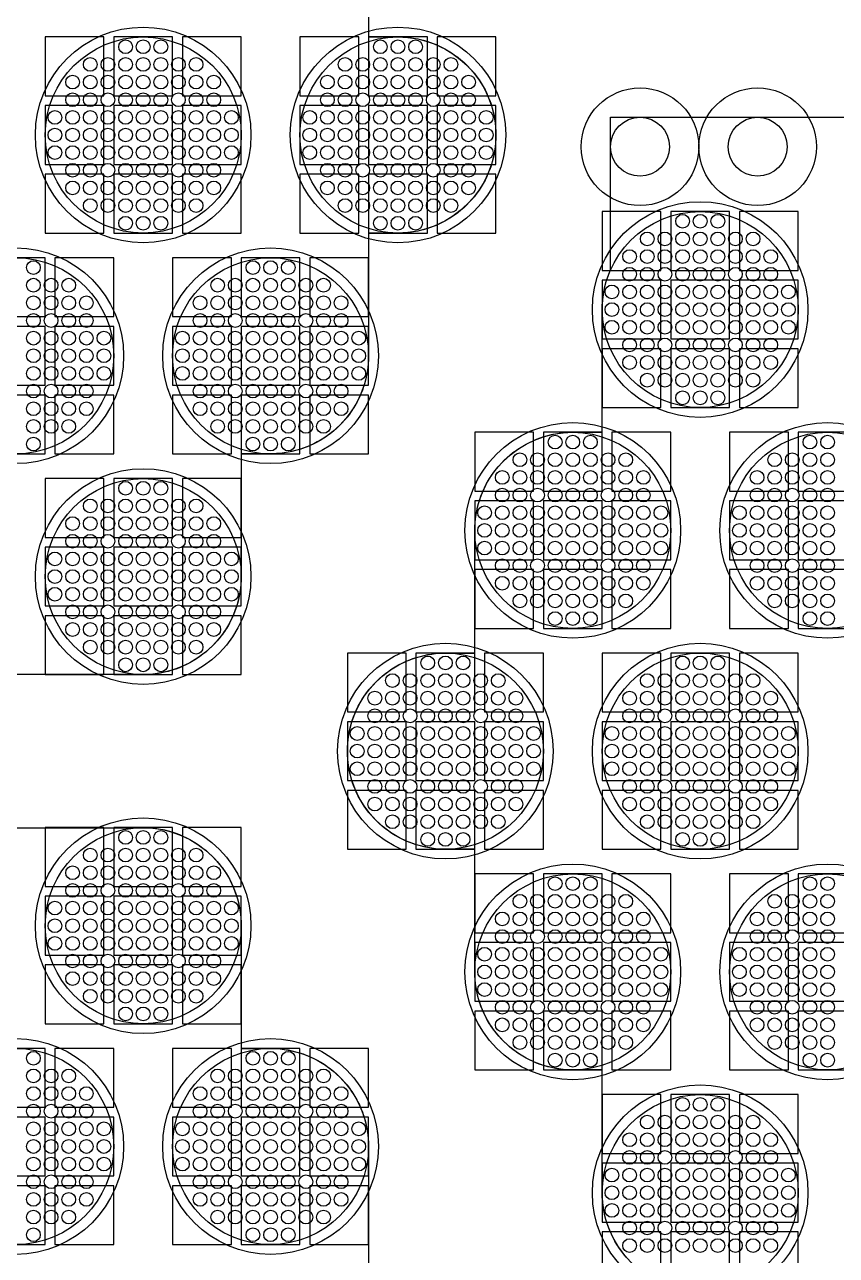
# Model space of a CAD drawing. Extents: x -49 to 54, y -38 to 38.
# Drawn here: x 30.63 to 34.77, y 24.13 to 30.41 of the extents above; entities that cross this region are included whole.
import ezdxf

# ---------------------------------------------------------------- set-up
doc = ezdxf.new("R2010")
doc.units = 0
for name, color, linetype in [('ADHESIVE_VIA_OPENINGS', 30, 'CONTINUOUS'), ('BACK_LAYER', 5, 'CONTINUOUS'), ('COND_LAYER_LOWER_ELECTRODE', 6, 'CONTINUOUS'), ('CONDUCTIVE_LAYER_BACK_LAYER', 2, 'CONTINUOUS'), ('EMITTER', 3, 'CONTINUOUS'), ('LOWER_ELECTRODE', 1, 'CONTINUOUS'), ('SUBSTRATE_VIA', 4, 'CONTINUOUS')]:
    doc.layers.add(name, color=color, linetype=linetype)

msp = doc.modelspace()

# ---------------------------------------------------------------- linework, layer by layer
at = {"layer": 'ADHESIVE_VIA_OPENINGS'}
for centre in [(33.7652, 29.7878), (34.3652, 29.7878)]:
    msp.add_circle(centre, 0.3, dxfattribs=at)
at = {"layer": 'BACK_LAYER'}
for points in [[(30.7302, 30.0477), (31.0302, 30.0477), (31.0302, 30.3477), (30.7302, 30.3477)], [(31.0802, 30.0477), (31.3802, 30.0477), (31.3802, 30.3477), (31.0802, 30.3477)], [(31.4302, 30.0477), (31.7302, 30.0477), (31.7302, 30.3477), (31.4302, 30.3477)], [(32.0302, 30.0477), (32.3302, 30.0477), (32.3302, 30.3477), (32.0302, 30.3477)], [(32.3802, 30.0477), (32.6802, 30.0477), (32.6802, 30.3477), (32.3802, 30.3477)], [(32.7302, 30.0477), (33.0302, 30.0477), (33.0302, 30.3477), (32.7302, 30.3477)], [(30.7302, 29.6977), (31.0302, 29.6977), (31.0302, 29.9977), (30.7302, 29.9977)], [(31.0802, 29.6977), (31.3802, 29.6977), (31.3802, 29.9977), (31.0802, 29.9977)], [(31.4302, 29.6977), (31.7302, 29.6977), (31.7302, 29.9977), (31.4302, 29.9977)], [(32.0302, 29.6977), (32.3302, 29.6977), (32.3302, 29.9977), (32.0302, 29.9977)], [(32.3802, 29.6977), (32.6802, 29.6977), (32.6802, 29.9977), (32.3802, 29.9977)], [(32.7302, 29.6977), (33.0302, 29.6977), (33.0302, 29.9977), (32.7302, 29.9977)], [(30.7302, 29.3477), (31.0302, 29.3477), (31.0302, 29.6477), (30.7302, 29.6477)], [(31.0802, 29.3477), (31.3802, 29.3477), (31.3802, 29.6477), (31.0802, 29.6477)], [(31.4302, 29.3477), (31.7302, 29.3477), (31.7302, 29.6477), (31.4302, 29.6477)], [(32.0302, 29.3477), (32.3302, 29.3477), (32.3302, 29.6477), (32.0302, 29.6477)], [(32.3802, 29.3477), (32.6802, 29.3477), (32.6802, 29.6477), (32.3802, 29.6477)], [(32.7302, 29.3477), (33.0302, 29.3477), (33.0302, 29.6477), (32.7302, 29.6477)], [(33.5721, 29.1575), (33.8721, 29.1575), (33.8721, 29.4575), (33.5721, 29.4575)], [(33.9221, 29.1575), (34.2221, 29.1575), (34.2221, 29.4575), (33.9221, 29.4575)], [(34.2721, 29.1575), (34.5721, 29.1575), (34.5721, 29.4575), (34.2721, 29.4575)], [(30.4302, 28.9218), (30.7302, 28.9218), (30.7302, 29.2218), (30.4302, 29.2218)], [(30.7802, 28.9218), (31.0802, 28.9218), (31.0802, 29.2218), (30.7802, 29.2218)], [(31.3802, 28.9218), (31.6802, 28.9218), (31.6802, 29.2218), (31.3802, 29.2218)], [(31.7302, 28.9218), (32.0302, 28.9218), (32.0302, 29.2218), (31.7302, 29.2218)], [(32.0802, 28.9218), (32.3802, 28.9218), (32.3802, 29.2218), (32.0802, 29.2218)], [(33.5721, 28.8075), (33.8721, 28.8075), (33.8721, 29.1075), (33.5721, 29.1075)], [(33.9221, 28.8075), (34.2221, 28.8075), (34.2221, 29.1075), (33.9221, 29.1075)], [(34.2721, 28.8075), (34.5721, 28.8075), (34.5721, 29.1075), (34.2721, 29.1075)], [(30.4302, 28.5718), (30.7302, 28.5718), (30.7302, 28.8718), (30.4302, 28.8718)], [(30.7802, 28.5718), (31.0802, 28.5718), (31.0802, 28.8718), (30.7802, 28.8718)], [(31.3802, 28.5718), (31.6802, 28.5718), (31.6802, 28.8718), (31.3802, 28.8718)], [(31.7302, 28.5718), (32.0302, 28.5718), (32.0302, 28.8718), (31.7302, 28.8718)], [(32.0802, 28.5718), (32.3802, 28.5718), (32.3802, 28.8718), (32.0802, 28.8718)], [(33.5721, 28.4575), (33.8721, 28.4575), (33.8721, 28.7575), (33.5721, 28.7575)], [(33.9221, 28.4575), (34.2221, 28.4575), (34.2221, 28.7575), (33.9221, 28.7575)], [(34.2721, 28.4575), (34.5721, 28.4575), (34.5721, 28.7575), (34.2721, 28.7575)], [(30.4302, 28.2218), (30.7302, 28.2218), (30.7302, 28.5218), (30.4302, 28.5218)], [(30.7802, 28.2218), (31.0802, 28.2218), (31.0802, 28.5218), (30.7802, 28.5218)], [(31.3802, 28.2218), (31.6802, 28.2218), (31.6802, 28.5218), (31.3802, 28.5218)], [(31.7302, 28.2218), (32.0302, 28.2218), (32.0302, 28.5218), (31.7302, 28.5218)], [(32.0802, 28.2218), (32.3802, 28.2218), (32.3802, 28.5218), (32.0802, 28.5218)], [(32.9221, 28.0316), (33.2221, 28.0316), (33.2221, 28.3316), (32.9221, 28.3316)], [(33.2721, 28.0316), (33.5721, 28.0316), (33.5721, 28.3316), (33.2721, 28.3316)], [(33.6221, 28.0316), (33.9221, 28.0316), (33.9221, 28.3316), (33.6221, 28.3316)], [(34.2221, 28.0316), (34.5221, 28.0316), (34.5221, 28.3316), (34.2221, 28.3316)], [(34.5721, 28.0316), (34.8721, 28.0316), (34.8721, 28.3316), (34.5721, 28.3316)], [(30.7302, 27.796), (31.0302, 27.796), (31.0302, 28.096), (30.7302, 28.096)], [(31.0802, 27.796), (31.3802, 27.796), (31.3802, 28.096), (31.0802, 28.096)], [(31.4302, 27.796), (31.7302, 27.796), (31.7302, 28.096), (31.4302, 28.096)], [(32.9221, 27.6816), (33.2221, 27.6816), (33.2221, 27.9816), (32.9221, 27.9816)], [(33.2721, 27.6816), (33.5721, 27.6816), (33.5721, 27.9816), (33.2721, 27.9816)], [(33.6221, 27.6816), (33.9221, 27.6816), (33.9221, 27.9816), (33.6221, 27.9816)], [(34.2221, 27.6816), (34.5221, 27.6816), (34.5221, 27.9816), (34.2221, 27.9816)], [(34.5721, 27.6816), (34.8721, 27.6816), (34.8721, 27.9816), (34.5721, 27.9816)], [(30.7302, 27.446), (31.0302, 27.446), (31.0302, 27.746), (30.7302, 27.746)], [(31.0802, 27.446), (31.3802, 27.446), (31.3802, 27.746), (31.0802, 27.746)], [(31.4302, 27.446), (31.7302, 27.446), (31.7302, 27.746), (31.4302, 27.746)], [(32.9221, 27.3316), (33.2221, 27.3316), (33.2221, 27.6316), (32.9221, 27.6316)], [(33.2721, 27.3316), (33.5721, 27.3316), (33.5721, 27.6316), (33.2721, 27.6316)], [(33.6221, 27.3316), (33.9221, 27.3316), (33.9221, 27.6316), (33.6221, 27.6316)], [(34.2221, 27.3316), (34.5221, 27.3316), (34.5221, 27.6316), (34.2221, 27.6316)], [(34.5721, 27.3316), (34.8721, 27.3316), (34.8721, 27.6316), (34.5721, 27.6316)], [(30.7302, 27.096), (31.0302, 27.096), (31.0302, 27.396), (30.7302, 27.396)], [(31.0802, 27.096), (31.3802, 27.096), (31.3802, 27.396), (31.0802, 27.396)], [(31.4302, 27.096), (31.7302, 27.096), (31.7302, 27.396), (31.4302, 27.396)], [(32.2721, 26.9058), (32.5721, 26.9058), (32.5721, 27.2058), (32.2721, 27.2058)], [(32.6221, 26.9058), (32.9221, 26.9058), (32.9221, 27.2058), (32.6221, 27.2058)], [(32.9721, 26.9058), (33.2721, 26.9058), (33.2721, 27.2058), (32.9721, 27.2058)], [(33.5721, 26.9058), (33.8721, 26.9058), (33.8721, 27.2058), (33.5721, 27.2058)], [(33.9221, 26.9058), (34.2221, 26.9058), (34.2221, 27.2058), (33.9221, 27.2058)], [(34.2721, 26.9058), (34.5721, 26.9058), (34.5721, 27.2058), (34.2721, 27.2058)], [(32.2721, 26.5558), (32.5721, 26.5558), (32.5721, 26.8558), (32.2721, 26.8558)], [(32.6221, 26.5558), (32.9221, 26.5558), (32.9221, 26.8558), (32.6221, 26.8558)], [(32.9721, 26.5558), (33.2721, 26.5558), (33.2721, 26.8558), (32.9721, 26.8558)], [(33.5721, 26.5558), (33.8721, 26.5558), (33.8721, 26.8558), (33.5721, 26.8558)], [(33.9221, 26.5558), (34.2221, 26.5558), (34.2221, 26.8558), (33.9221, 26.8558)], [(34.2721, 26.5558), (34.5721, 26.5558), (34.5721, 26.8558), (34.2721, 26.8558)], [(32.2721, 26.2058), (32.5721, 26.2058), (32.5721, 26.5058), (32.2721, 26.5058)], [(32.6221, 26.2058), (32.9221, 26.2058), (32.9221, 26.5058), (32.6221, 26.5058)], [(32.9721, 26.2058), (33.2721, 26.2058), (33.2721, 26.5058), (32.9721, 26.5058)], [(33.5721, 26.2058), (33.8721, 26.2058), (33.8721, 26.5058), (33.5721, 26.5058)], [(33.9221, 26.2058), (34.2221, 26.2058), (34.2221, 26.5058), (33.9221, 26.5058)], [(34.2721, 26.2058), (34.5721, 26.2058), (34.5721, 26.5058), (34.2721, 26.5058)], [(30.7302, 26.0156), (31.0302, 26.0156), (31.0302, 26.3156), (30.7302, 26.3156)], [(31.0802, 26.0156), (31.3802, 26.0156), (31.3802, 26.3156), (31.0802, 26.3156)], [(31.4302, 26.0156), (31.7302, 26.0156), (31.7302, 26.3156), (31.4302, 26.3156)], [(32.9221, 25.78), (33.2221, 25.78), (33.2221, 26.08), (32.9221, 26.08)], [(33.2721, 25.78), (33.5721, 25.78), (33.5721, 26.08), (33.2721, 26.08)], [(33.6221, 25.78), (33.9221, 25.78), (33.9221, 26.08), (33.6221, 26.08)], [(34.2221, 25.78), (34.5221, 25.78), (34.5221, 26.08), (34.2221, 26.08)], [(34.5721, 25.78), (34.8721, 25.78), (34.8721, 26.08), (34.5721, 26.08)], [(30.7302, 25.6656), (31.0302, 25.6656), (31.0302, 25.9656), (30.7302, 25.9656)], [(31.0802, 25.6656), (31.3802, 25.6656), (31.3802, 25.9656), (31.0802, 25.9656)], [(31.4302, 25.6656), (31.7302, 25.6656), (31.7302, 25.9656), (31.4302, 25.9656)], [(32.9221, 25.43), (33.2221, 25.43), (33.2221, 25.73), (32.9221, 25.73)], [(33.2721, 25.43), (33.5721, 25.43), (33.5721, 25.73), (33.2721, 25.73)], [(33.6221, 25.43), (33.9221, 25.43), (33.9221, 25.73), (33.6221, 25.73)], [(34.2221, 25.43), (34.5221, 25.43), (34.5221, 25.73), (34.2221, 25.73)], [(34.5721, 25.43), (34.8721, 25.43), (34.8721, 25.73), (34.5721, 25.73)], [(30.7302, 25.3156), (31.0302, 25.3156), (31.0302, 25.6156), (30.7302, 25.6156)], [(31.0802, 25.3156), (31.3802, 25.3156), (31.3802, 25.6156), (31.0802, 25.6156)], [(31.4302, 25.3156), (31.7302, 25.3156), (31.7302, 25.6156), (31.4302, 25.6156)], [(32.9221, 25.08), (33.2221, 25.08), (33.2221, 25.38), (32.9221, 25.38)], [(33.2721, 25.08), (33.5721, 25.08), (33.5721, 25.38), (33.2721, 25.38)], [(33.6221, 25.08), (33.9221, 25.08), (33.9221, 25.38), (33.6221, 25.38)], [(34.2221, 25.08), (34.5221, 25.08), (34.5221, 25.38), (34.2221, 25.38)], [(34.5721, 25.08), (34.8721, 25.08), (34.8721, 25.38), (34.5721, 25.38)], [(30.4302, 24.8898), (30.7302, 24.8898), (30.7302, 25.1898), (30.4302, 25.1898)], [(30.7802, 24.8898), (31.0802, 24.8898), (31.0802, 25.1898), (30.7802, 25.1898)], [(31.3802, 24.8898), (31.6802, 24.8898), (31.6802, 25.1898), (31.3802, 25.1898)], [(31.7302, 24.8898), (32.0302, 24.8898), (32.0302, 25.1898), (31.7302, 25.1898)], [(32.0802, 24.8898), (32.3802, 24.8898), (32.3802, 25.1898), (32.0802, 25.1898)], [(33.5721, 24.6541), (33.8721, 24.6541), (33.8721, 24.9541), (33.5721, 24.9541)], [(33.9221, 24.6541), (34.2221, 24.6541), (34.2221, 24.9541), (33.9221, 24.9541)], [(34.2721, 24.6541), (34.5721, 24.6541), (34.5721, 24.9541), (34.2721, 24.9541)], [(30.4302, 24.5398), (30.7302, 24.5398), (30.7302, 24.8398), (30.4302, 24.8398)], [(30.7802, 24.5398), (31.0802, 24.5398), (31.0802, 24.8398), (30.7802, 24.8398)], [(31.3802, 24.5398), (31.6802, 24.5398), (31.6802, 24.8398), (31.3802, 24.8398)], [(31.7302, 24.5398), (32.0302, 24.5398), (32.0302, 24.8398), (31.7302, 24.8398)], [(32.0802, 24.5398), (32.3802, 24.5398), (32.3802, 24.8398), (32.0802, 24.8398)], [(33.5721, 24.3041), (33.8721, 24.3041), (33.8721, 24.6041), (33.5721, 24.6041)], [(33.9221, 24.3041), (34.2221, 24.3041), (34.2221, 24.6041), (33.9221, 24.6041)], [(34.2721, 24.3041), (34.5721, 24.3041), (34.5721, 24.6041), (34.2721, 24.6041)], [(30.4302, 24.1898), (30.7302, 24.1898), (30.7302, 24.4898), (30.4302, 24.4898)], [(30.7802, 24.1898), (31.0802, 24.1898), (31.0802, 24.4898), (30.7802, 24.4898)], [(31.3802, 24.1898), (31.6802, 24.1898), (31.6802, 24.4898), (31.3802, 24.4898)], [(31.7302, 24.1898), (32.0302, 24.1898), (32.0302, 24.4898), (31.7302, 24.4898)], [(32.0802, 24.1898), (32.3802, 24.1898), (32.3802, 24.4898), (32.0802, 24.4898)], [(33.5721, 23.9541), (33.8721, 23.9541), (33.8721, 24.2541), (33.5721, 24.2541)], [(33.9221, 23.9541), (34.2221, 23.9541), (34.2221, 24.2541), (33.9221, 24.2541)], [(34.2721, 23.9541), (34.5721, 23.9541), (34.5721, 24.2541), (34.2721, 24.2541)]]:
    msp.add_lwpolyline(points, close=True, dxfattribs=at)
at = {"layer": 'COND_LAYER_LOWER_ELECTRODE'}
for centre in [(31.2302, 29.8477), (32.5302, 29.8477), (34.0721, 28.9575), (30.5802, 28.7218), (31.8802, 28.7218), (33.4221, 27.8316), (34.7221, 27.8316), (31.2302, 27.596), (32.7721, 26.7058), (34.0721, 26.7058), (31.2302, 25.8156), (33.4221, 25.58), (34.7221, 25.58), (30.5802, 24.6898), (31.8802, 24.6898), (34.0721, 24.4541)]:
    msp.add_circle(centre, 0.55, dxfattribs=at)
at = {"layer": 'CONDUCTIVE_LAYER_BACK_LAYER'}
for points in [[(32.3802, 30.9735), (32.3802, 30.3476), (32.5402, 30.3476), (32.56, 30.3468), (32.5798, 30.3452), (32.5996, 30.3428), (32.6192, 30.3397), (32.6387, 30.3357), (32.658, 30.331), (32.6771, 30.3256), (32.696, 30.3194), (32.7147, 30.3124), (32.733, 30.3047), (32.751, 30.2963), (32.7687, 30.2871), (32.7859, 30.2773), (32.8028, 30.2668), (32.8193, 30.2556), (32.8353, 30.2438), (32.8508, 30.2314), (32.8658, 30.2183), (32.8802, 30.2047), (32.8942, 30.1905), (32.9075, 30.1758), (32.9203, 30.1605), (32.9324, 30.1448), (32.9439, 30.1285), (32.9547, 30.1119), (32.9649, 30.0948), (32.9744, 30.0773), (32.9831, 30.0595), (32.9912, 30.0413), (32.9985, 30.0228), (33.0051, 30.0041), (33.011, 29.985), (33.0161, 29.9658), (33.0204, 29.9464), (33.0239, 29.9269), (33.0267, 29.9072), (33.0286, 29.8874), (33.0298, 29.8675), (33.0302, 29.8477), (33.0298, 29.8278), (33.0286, 29.8079), (33.0267, 29.7881), (33.0239, 29.7685), (33.0204, 29.7489), (33.0161, 29.7295), (33.011, 29.7103), (33.0051, 29.6913), (32.9985, 29.6725), (32.9912, 29.654), (32.9831, 29.6358), (32.9744, 29.618), (32.9649, 29.6005), (32.9547, 29.5834), (32.9439, 29.5668), (32.9324, 29.5506), (32.9203, 29.5348), (32.9075, 29.5195), (32.8942, 29.5048), (32.8802, 29.4906), (32.8658, 29.477), (32.8508, 29.4639), (32.8353, 29.4515), (32.8193, 29.4397), (32.8028, 29.4285), (32.7859, 29.418), (32.7687, 29.4082), (32.751, 29.399), (32.733, 29.3906), (32.7147, 29.3829), (32.696, 29.3759), (32.6771, 29.3697), (32.658, 29.3643), (32.6387, 29.3596), (32.6192, 29.3556), (32.5996, 29.3525), (32.5798, 29.3501), (32.56, 29.3485), (32.5402, 29.3478), (32.3802, 29.3478), (32.3802, 28.7218), (32.3798, 28.7019), (32.3786, 28.6821), (32.3767, 28.6623), (32.3739, 28.6426), (32.3704, 28.6231), (32.3661, 28.6036), (32.361, 28.5844), (32.3551, 28.5654), (32.3485, 28.5467), (32.3412, 28.5282), (32.3331, 28.51), (32.3244, 28.4922), (32.3149, 28.4747), (32.3047, 28.4576), (32.2939, 28.4409), (32.2824, 28.4247), (32.2703, 28.409), (32.2575, 28.3937), (32.2442, 28.379), (32.2302, 28.3648), (32.2158, 28.3511), (32.2008, 28.3381), (32.1853, 28.3257), (32.1693, 28.3138), (32.1528, 28.3027), (32.1359, 28.2922), (32.1187, 28.2823), (32.101, 28.2732), (32.083, 28.2648), (32.0647, 28.2571), (32.046, 28.2501), (32.0271, 28.2439), (32.008, 28.2384), (31.9887, 28.2337), (31.9692, 28.2298), (31.9496, 28.2267), (31.9298, 28.2243), (31.91, 28.2227), (31.8902, 28.2219), (31.7302, 28.2219), (31.7302, 27.596), (31.7298, 27.5761), (31.7286, 27.5563), (31.7267, 27.5365), (31.7239, 27.5168), (31.7204, 27.4972), (31.7161, 27.4778), (31.711, 27.4586), (31.7051, 27.4396), (31.6985, 27.4208), (31.6912, 27.4024), (31.6831, 27.3842), (31.6744, 27.3663), (31.6649, 27.3489), (31.6547, 27.3318), (31.6439, 27.3151), (31.6324, 27.2989), (31.6203, 27.2831), (31.6075, 27.2679), (31.5942, 27.2531), (31.5802, 27.2389), (31.5658, 27.2253), (31.5508, 27.2123), (31.5353, 27.1998), (31.5193, 27.188), (31.5028, 27.1768), (31.4859, 27.1663), (31.4687, 27.1565), (31.451, 27.1474), (31.433, 27.1389), (31.4147, 27.1312), (31.396, 27.1243), (31.3771, 27.1181), (31.358, 27.1126), (31.3387, 27.1079), (31.3192, 27.104), (31.2996, 27.1008), (31.2798, 27.0985), (31.26, 27.0969), (31.2402, 27.0961), (28.6203, 27.0961)], [(33.6948, 24.126), (33.6821, 24.1413), (33.6699, 24.157), (33.6584, 24.1733), (33.6476, 24.1899), (33.6374, 24.207), (33.6279, 24.2245), (33.6192, 24.2423), (33.6111, 24.2605), (33.6038, 24.279), (33.5972, 24.2977), (33.5913, 24.3167), (33.5862, 24.336), (33.5819, 24.3554), (33.5784, 24.3749), (33.5756, 24.3946), (33.5737, 24.4144), (33.5725, 24.4343), (33.5721, 24.4541), (33.5721, 25.0801), (33.4121, 25.0801), (33.3923, 25.0809), (33.3725, 25.0824), (33.3527, 25.0848), (33.3331, 25.0879), (33.3136, 25.0919), (33.2943, 25.0966), (33.2752, 25.102), (33.2563, 25.1083), (33.2376, 25.1152), (33.2193, 25.1229), (33.2013, 25.1313), (33.1836, 25.1405), (33.1664, 25.1503), (33.1495, 25.1608), (33.133, 25.172), (33.117, 25.1838), (33.1015, 25.1962), (33.0865, 25.2093), (33.0721, 25.2229), (33.0581, 25.2371), (33.0448, 25.2519), (33.0321, 25.2671), (33.0199, 25.2829), (33.0084, 25.2991), (32.9976, 25.3158), (32.9874, 25.3328), (32.9779, 25.3503), (32.9692, 25.3682), (32.9611, 25.3863), (32.9538, 25.4048), (32.9472, 25.4236), (32.9413, 25.4426), (32.9362, 25.4618), (32.9319, 25.4812), (32.9284, 25.5008), (32.9256, 25.5205), (32.9237, 25.5402), (32.9225, 25.5601), (32.9221, 25.58), (32.9221, 26.2059), (32.7621, 26.2059), (32.7423, 26.2067), (32.7225, 26.2083), (32.7027, 26.2106), (32.6831, 26.2138), (32.6636, 26.2177), (32.6443, 26.2224), (32.6252, 26.2279), (32.6063, 26.2341), (32.5876, 26.2411), (32.5693, 26.2488), (32.5513, 26.2572), (32.5336, 26.2663), (32.5164, 26.2761), (32.4995, 26.2866), (32.483, 26.2978), (32.467, 26.3096), (32.4515, 26.3221), (32.4365, 26.3351), (32.4221, 26.3487), (32.4081, 26.3629), (32.3948, 26.3777), (32.3821, 26.3929), (32.3699, 26.4087), (32.3584, 26.4249), (32.3476, 26.4416), (32.3374, 26.4587), (32.3279, 26.4761), (32.3192, 26.494), (32.3111, 26.5122), (32.3038, 26.5306), (32.2972, 26.5494), (32.2913, 26.5684), (32.2862, 26.5876), (32.2819, 26.607), (32.2784, 26.6266), (32.2756, 26.6463), (32.2737, 26.6661), (32.2725, 26.6859), (32.2721, 26.7058), (32.2725, 26.7257), (32.2737, 26.7455), (32.2756, 26.7653), (32.2784, 26.785), (32.2819, 26.8046), (32.2862, 26.824), (32.2913, 26.8432), (32.2972, 26.8622), (32.3038, 26.881), (32.3111, 26.8994), (32.3192, 26.9176), (32.3279, 26.9354), (32.3374, 26.9529), (32.3476, 26.97), (32.3584, 26.9867), (32.3699, 27.0029), (32.3821, 27.0187), (32.3948, 27.0339), (32.4081, 27.0486), (32.4221, 27.0628), (32.4365, 27.0765), (32.4515, 27.0895), (32.467, 27.102), (32.483, 27.1138), (32.4995, 27.125), (32.5164, 27.1355), (32.5336, 27.1453), (32.5513, 27.1544), (32.5693, 27.1628), (32.5876, 27.1705), (32.6063, 27.1775), (32.6252, 27.1837), (32.6443, 27.1892), (32.6636, 27.1939), (32.6831, 27.1978), (32.7027, 27.201), (32.7225, 27.2033), (32.7423, 27.2049), (32.7621, 27.2057), (32.9221, 27.2057), (32.9221, 27.8316), (32.9225, 27.8515), (32.9237, 27.8714), (32.9256, 27.8911), (32.9284, 27.9108), (32.9319, 27.9304), (32.9362, 27.9498), (32.9413, 27.969), (32.9472, 27.988), (32.9538, 28.0068), (32.9611, 28.0253), (32.9692, 28.0434), (32.9779, 28.0613), (32.9874, 28.0788), (32.9976, 28.0958), (33.0084, 28.1125), (33.0199, 28.1287), (33.0321, 28.1445), (33.0448, 28.1597), (33.0581, 28.1745), (33.0721, 28.1887), (33.0865, 28.2023), (33.1015, 28.2154), (33.117, 28.2278), (33.133, 28.2396), (33.1495, 28.2508), (33.1664, 28.2613), (33.1836, 28.2711), (33.2013, 28.2802), (33.2193, 28.2887), (33.2376, 28.2964), (33.2563, 28.3033), (33.2752, 28.3096), (33.2943, 28.315), (33.3136, 28.3197), (33.3331, 28.3236), (33.3527, 28.3268), (33.3725, 28.3292), (33.3923, 28.3307), (33.4121, 28.3315), (33.5721, 28.3315), (33.5721, 28.9575), (33.5725, 28.9773), (33.5737, 28.9972), (33.5756, 29.017), (33.5784, 29.0367), (33.5819, 29.0562), (33.5862, 29.0756), (33.5913, 29.0949), (33.5972, 29.1139), (33.6038, 29.1326), (33.6111, 29.1511), (33.6152, 29.1602), (33.6152, 29.9378), (35.3721, 29.9378)], [(29.9302, 26.3155), (31.2402, 26.3155), (31.26, 26.3147), (31.2798, 26.3131), (31.2996, 26.3108), (31.3192, 26.3076), (31.3387, 26.3037), (31.358, 26.299), (31.3771, 26.2935), (31.396, 26.2873), (31.4147, 26.2803), (31.433, 26.2726), (31.451, 26.2642), (31.4687, 26.2551), (31.4859, 26.2453), (31.5028, 26.2348), (31.5193, 26.2236), (31.5353, 26.2118), (31.5508, 26.1993), (31.5658, 26.1863), (31.5802, 26.1727), (31.5942, 26.1585), (31.6075, 26.1437), (31.6203, 26.1285), (31.6324, 26.1127), (31.6439, 26.0965), (31.6547, 26.0798), (31.6649, 26.0627), (31.6744, 26.0453), (31.6831, 26.0274), (31.6912, 26.0092), (31.6985, 25.9908), (31.7051, 25.972), (31.711, 25.953), (31.7161, 25.9338), (31.7204, 25.9144), (31.7239, 25.8948), (31.7267, 25.8751), (31.7286, 25.8553), (31.7298, 25.8355), (31.7302, 25.8156), (31.7302, 25.1897), (31.8902, 25.1897), (31.91, 25.1889), (31.9298, 25.1873), (31.9496, 25.1849), (31.9692, 25.1818), (31.9887, 25.1779), (32.008, 25.1732), (32.0271, 25.1677), (32.046, 25.1615), (32.0647, 25.1545), (32.083, 25.1468), (32.101, 25.1384), (32.1187, 25.1293), (32.1359, 25.1194), (32.1528, 25.1089), (32.1693, 25.0978), (32.1853, 25.0859), (32.2008, 25.0735), (32.2158, 25.0605), (32.2302, 25.0468), (32.2442, 25.0326), (32.2575, 25.0179), (32.2703, 25.0026), (32.2824, 24.9869), (32.2939, 24.9706), (32.3047, 24.954), (32.3149, 24.9369), (32.3244, 24.9194), (32.3331, 24.9016), (32.3412, 24.8834), (32.3485, 24.8649), (32.3551, 24.8462), (32.361, 24.8272), (32.3661, 24.8079), (32.3704, 24.7885), (32.3739, 24.769), (32.3767, 24.7493), (32.3786, 24.7295), (32.3798, 24.7096), (32.3802, 24.6898), (32.3802, 24.0638)]]:
    msp.add_lwpolyline(points, dxfattribs=at)
at = {"layer": 'EMITTER'}
for centre in [(31.2302, 29.8477), (32.5302, 29.8477), (34.0721, 28.9575), (30.5802, 28.7218), (31.8802, 28.7218), (33.4221, 27.8316), (34.7221, 27.8316), (31.2302, 27.596), (32.7721, 26.7058), (34.0721, 26.7058), (31.2302, 25.8156), (33.4221, 25.58), (34.7221, 25.58), (30.5802, 24.6898), (31.8802, 24.6898), (34.0721, 24.4541)]:
    msp.add_circle(centre, 0.5, dxfattribs=at)
at = {"layer": 'LOWER_ELECTRODE'}
for centre in [(31.1402, 30.2977), (31.2302, 30.2977), (31.3202, 30.2977), (32.4402, 30.2977), (32.5302, 30.2977), (32.6202, 30.2977), (30.9602, 30.2077), (31.0502, 30.2077), (31.1402, 30.2077), (31.2302, 30.2077), (31.3202, 30.2077), (31.4102, 30.2077), (31.5002, 30.2077), (32.2602, 30.2077), (32.3502, 30.2077), (32.4402, 30.2077), (32.5302, 30.2077), (32.6202, 30.2077), (32.7102, 30.2077), (32.8002, 30.2077), (30.8702, 30.1177), (30.9602, 30.1177), (31.0502, 30.1177), (31.1402, 30.1177), (31.2302, 30.1177), (31.3202, 30.1177), (31.4102, 30.1177), (31.5002, 30.1177), (31.5902, 30.1177), (32.1702, 30.1177), (32.2602, 30.1177), (32.3502, 30.1177), (32.4402, 30.1177), (32.5302, 30.1177), (32.6202, 30.1177), (32.7102, 30.1177), (32.8002, 30.1177), (32.8902, 30.1177), (30.8702, 30.0277), (30.9602, 30.0277), (31.0502, 30.0277), (31.1402, 30.0277), (31.2302, 30.0277), (31.3202, 30.0277), (31.4102, 30.0277), (31.5002, 30.0277), (31.5902, 30.0277), (32.1702, 30.0277), (32.2602, 30.0277), (32.3502, 30.0277), (32.4402, 30.0277), (32.5302, 30.0277), (32.6202, 30.0277), (32.7102, 30.0277), (32.8002, 30.0277), (32.8902, 30.0277), (30.7802, 29.9377), (30.8702, 29.9377), (30.9602, 29.9377), (31.0502, 29.9377), (31.1402, 29.9377), (31.2302, 29.9377), (31.3202, 29.9377), (31.4102, 29.9377), (31.5002, 29.9377), (31.5902, 29.9377), (31.6802, 29.9377), (32.0802, 29.9377), (32.1702, 29.9377), (32.2602, 29.9377), (32.3502, 29.9377), (32.4402, 29.9377), (32.5302, 29.9377), (32.6202, 29.9377), (32.7102, 29.9377), (32.8002, 29.9377), (32.8902, 29.9377), (32.9802, 29.9377), (30.7802, 29.8477), (30.8702, 29.8477), (30.9602, 29.8477), (31.0502, 29.8477), (31.1402, 29.8477), (31.2302, 29.8477), (31.3202, 29.8477), (31.4102, 29.8477), (31.5002, 29.8477), (31.5902, 29.8477), (31.6802, 29.8477), (32.0802, 29.8477), (32.1702, 29.8477), (32.2602, 29.8477), (32.3502, 29.8477), (32.4402, 29.8477), (32.5302, 29.8477), (32.6202, 29.8477), (32.7102, 29.8477), (32.8002, 29.8477), (32.8902, 29.8477), (32.9802, 29.8477), (30.7802, 29.7577), (30.8702, 29.7577), (30.9602, 29.7577), (31.0502, 29.7577), (31.1402, 29.7577), (31.2302, 29.7577), (31.3202, 29.7577), (31.4102, 29.7577), (31.5002, 29.7577), (31.5902, 29.7577), (31.6802, 29.7577), (32.0802, 29.7577), (32.1702, 29.7577), (32.2602, 29.7577), (32.3502, 29.7577), (32.4402, 29.7577), (32.5302, 29.7577), (32.6202, 29.7577), (32.7102, 29.7577), (32.8002, 29.7577), (32.8902, 29.7577), (32.9802, 29.7577), (30.8702, 29.6677), (30.9602, 29.6677), (31.0502, 29.6677), (31.1402, 29.6677), (31.2302, 29.6677), (31.3202, 29.6677), (31.4102, 29.6677), (31.5002, 29.6677), (31.5902, 29.6677), (32.1702, 29.6677), (32.2602, 29.6677), (32.3502, 29.6677), (32.4402, 29.6677), (32.5302, 29.6677), (32.6202, 29.6677), (32.7102, 29.6677), (32.8002, 29.6677), (32.8902, 29.6677), (30.8702, 29.5777), (30.9602, 29.5777), (31.0502, 29.5777), (31.1402, 29.5777), (31.2302, 29.5777), (31.3202, 29.5777), (31.4102, 29.5777), (31.5002, 29.5777), (31.5902, 29.5777), (32.1702, 29.5777), (32.2602, 29.5777), (32.3502, 29.5777), (32.4402, 29.5777), (32.5302, 29.5777), (32.6202, 29.5777), (32.7102, 29.5777), (32.8002, 29.5777), (32.8902, 29.5777), (30.9602, 29.4877), (31.0502, 29.4877), (31.1402, 29.4877), (31.2302, 29.4877), (31.3202, 29.4877), (31.4102, 29.4877), (31.5002, 29.4877), (32.2602, 29.4877), (32.3502, 29.4877), (32.4402, 29.4877), (32.5302, 29.4877), (32.6202, 29.4877), (32.7102, 29.4877), (32.8002, 29.4877), (33.9821, 29.4075), (34.0721, 29.4075), (34.1621, 29.4075), (31.1402, 29.3977), (31.2302, 29.3977), (31.3202, 29.3977), (32.4402, 29.3977), (32.5302, 29.3977), (32.6202, 29.3977), (33.8021, 29.3175), (33.8921, 29.3175), (33.9821, 29.3175), (34.0721, 29.3175), (34.1621, 29.3175), (34.2521, 29.3175), (34.3421, 29.3175), (33.7121, 29.2275), (33.8021, 29.2275), (33.8921, 29.2275), (33.9821, 29.2275), (34.0721, 29.2275), (34.1621, 29.2275), (34.2521, 29.2275), (34.3421, 29.2275), (34.4321, 29.2275), (30.6702, 29.1718), (31.7902, 29.1718), (31.8802, 29.1718), (31.9702, 29.1718), (33.7121, 29.1375), (33.8021, 29.1375), (33.8921, 29.1375), (33.9821, 29.1375), (34.0721, 29.1375), (34.1621, 29.1375), (34.2521, 29.1375), (34.3421, 29.1375), (34.4321, 29.1375), (30.6702, 29.0818), (30.7602, 29.0818), (30.8502, 29.0818), (31.6102, 29.0818), (31.7002, 29.0818), (31.7902, 29.0818), (31.8802, 29.0818), (31.9702, 29.0818), (32.0602, 29.0818), (32.1502, 29.0818), (33.6221, 29.0475), (33.7121, 29.0475), (33.8021, 29.0475), (33.8921, 29.0475), (33.9821, 29.0475), (34.0721, 29.0475), (34.1621, 29.0475), (34.2521, 29.0475), (34.3421, 29.0475), (34.4321, 29.0475), (34.5221, 29.0475), (30.6702, 28.9918), (30.7602, 28.9918), (30.8502, 28.9918), (30.9402, 28.9918), (31.5202, 28.9918), (31.6102, 28.9918), (31.7002, 28.9918), (31.7902, 28.9918), (31.8802, 28.9918), (31.9702, 28.9918), (32.0602, 28.9918), (32.1502, 28.9918), (32.2402, 28.9918), (30.6702, 28.9018), (30.7602, 28.9018), (30.8502, 28.9018), (30.9402, 28.9018), (31.5202, 28.9018), (31.6102, 28.9018), (31.7002, 28.9018), (31.7902, 28.9018), (31.8802, 28.9018), (31.9702, 28.9018), (32.0602, 28.9018), (32.1502, 28.9018), (32.2402, 28.9018), (33.6221, 28.9575), (33.7121, 28.9575), (33.8021, 28.9575), (33.8921, 28.9575), (33.9821, 28.9575), (34.0721, 28.9575), (34.1621, 28.9575), (34.2521, 28.9575), (34.3421, 28.9575), (34.4321, 28.9575), (34.5221, 28.9575), (33.6221, 28.8675), (33.7121, 28.8675), (33.8021, 28.8675), (33.8921, 28.8675), (33.9821, 28.8675), (34.0721, 28.8675), (34.1621, 28.8675), (34.2521, 28.8675), (34.3421, 28.8675), (34.4321, 28.8675), (34.5221, 28.8675), (30.6702, 28.8118), (30.7602, 28.8118), (30.8502, 28.8118), (30.9402, 28.8118), (31.0302, 28.8118), (31.4302, 28.8118), (31.5202, 28.8118), (31.6102, 28.8118), (31.7002, 28.8118), (31.7902, 28.8118), (31.8802, 28.8118), (31.9702, 28.8118), (32.0602, 28.8118), (32.1502, 28.8118), (32.2402, 28.8118), (32.3302, 28.8118), (33.7121, 28.7775), (33.8021, 28.7775), (33.8921, 28.7775), (33.9821, 28.7775), (34.0721, 28.7775), (34.1621, 28.7775), (34.2521, 28.7775), (34.3421, 28.7775), (34.4321, 28.7775), (30.6702, 28.7218), (30.7602, 28.7218), (30.8502, 28.7218), (30.9402, 28.7218), (31.0302, 28.7218), (31.4302, 28.7218), (31.5202, 28.7218), (31.6102, 28.7218), (31.7002, 28.7218), (31.7902, 28.7218), (31.8802, 28.7218), (31.9702, 28.7218), (32.0602, 28.7218), (32.1502, 28.7218), (32.2402, 28.7218), (32.3302, 28.7218), (33.7121, 28.6875), (33.8021, 28.6875), (33.8921, 28.6875), (33.9821, 28.6875), (34.0721, 28.6875), (34.1621, 28.6875), (34.2521, 28.6875), (34.3421, 28.6875), (34.4321, 28.6875), (30.6702, 28.6318), (30.7602, 28.6318), (30.8502, 28.6318), (30.9402, 28.6318), (31.0302, 28.6318), (31.4302, 28.6318), (31.5202, 28.6318), (31.6102, 28.6318), (31.7002, 28.6318), (31.7902, 28.6318), (31.8802, 28.6318), (31.9702, 28.6318), (32.0602, 28.6318), (32.1502, 28.6318), (32.2402, 28.6318), (32.3302, 28.6318), (33.8021, 28.5975), (33.8921, 28.5975), (33.9821, 28.5975), (34.0721, 28.5975), (34.1621, 28.5975), (34.2521, 28.5975), (34.3421, 28.5975), (30.6702, 28.5418), (30.7602, 28.5418), (30.8502, 28.5418), (30.9402, 28.5418), (31.5202, 28.5418), (31.6102, 28.5418), (31.7002, 28.5418), (31.7902, 28.5418), (31.8802, 28.5418), (31.9702, 28.5418), (32.0602, 28.5418), (32.1502, 28.5418), (32.2402, 28.5418), (33.9821, 28.5075), (34.0721, 28.5075), (34.1621, 28.5075), (30.6702, 28.4518), (30.7602, 28.4518), (30.8502, 28.4518), (30.9402, 28.4518), (31.5202, 28.4518), (31.6102, 28.4518), (31.7002, 28.4518), (31.7902, 28.4518), (31.8802, 28.4518), (31.9702, 28.4518), (32.0602, 28.4518), (32.1502, 28.4518), (32.2402, 28.4518), (30.6702, 28.3618), (30.7602, 28.3618), (30.8502, 28.3618), (31.6102, 28.3618), (31.7002, 28.3618), (31.7902, 28.3618), (31.8802, 28.3618), (31.9702, 28.3618), (32.0602, 28.3618), (32.1502, 28.3618), (30.6702, 28.2718), (31.7902, 28.2718), (31.8802, 28.2718), (31.9702, 28.2718), (33.3321, 28.2816), (33.4221, 28.2816), (33.5121, 28.2816), (34.6321, 28.2816), (34.7221, 28.2816), (33.1521, 28.1916), (33.2421, 28.1916), (33.3321, 28.1916), (33.4221, 28.1916), (33.5121, 28.1916), (33.6021, 28.1916), (33.6921, 28.1916), (34.4521, 28.1916), (34.5421, 28.1916), (34.6321, 28.1916), (34.7221, 28.1916), (33.0621, 28.1016), (33.1521, 28.1016), (33.2421, 28.1016), (33.3321, 28.1016), (33.4221, 28.1016), (33.5121, 28.1016), (33.6021, 28.1016), (33.6921, 28.1016), (33.7821, 28.1016), (34.3621, 28.1016), (34.4521, 28.1016), (34.5421, 28.1016), (34.6321, 28.1016), (34.7221, 28.1016), (31.1402, 28.046), (31.2302, 28.046), (31.3202, 28.046), (33.0621, 28.0116), (33.1521, 28.0116), (33.2421, 28.0116), (33.3321, 28.0116), (33.4221, 28.0116), (33.5121, 28.0116), (33.6021, 28.0116), (33.6921, 28.0116), (33.7821, 28.0116), (34.3621, 28.0116), (34.4521, 28.0116), (34.5421, 28.0116), (34.6321, 28.0116), (34.7221, 28.0116), (30.9602, 27.956), (31.0502, 27.956), (31.1402, 27.956), (31.2302, 27.956), (31.3202, 27.956), (31.4102, 27.956), (31.5002, 27.956), (32.9721, 27.9216), (33.0621, 27.9216), (33.1521, 27.9216), (33.2421, 27.9216), (33.3321, 27.9216), (33.4221, 27.9216), (33.5121, 27.9216), (33.6021, 27.9216), (33.6921, 27.9216), (33.7821, 27.9216), (33.8721, 27.9216), (34.2721, 27.9216), (34.3621, 27.9216), (34.4521, 27.9216), (34.5421, 27.9216), (34.6321, 27.9216), (34.7221, 27.9216), (30.8702, 27.866), (30.9602, 27.866), (31.0502, 27.866), (31.1402, 27.866), (31.2302, 27.866), (31.3202, 27.866), (31.4102, 27.866), (31.5002, 27.866), (31.5902, 27.866), (32.9721, 27.8316), (33.0621, 27.8316), (33.1521, 27.8316), (33.2421, 27.8316), (33.3321, 27.8316), (33.4221, 27.8316), (33.5121, 27.8316), (33.6021, 27.8316), (33.6921, 27.8316), (33.7821, 27.8316), (33.8721, 27.8316), (34.2721, 27.8316), (34.3621, 27.8316), (34.4521, 27.8316), (34.5421, 27.8316), (34.6321, 27.8316), (34.7221, 27.8316), (30.8702, 27.776), (30.9602, 27.776), (31.0502, 27.776), (31.1402, 27.776), (31.2302, 27.776), (31.3202, 27.776), (31.4102, 27.776), (31.5002, 27.776), (31.5902, 27.776), (32.9721, 27.7416), (33.0621, 27.7416), (33.1521, 27.7416), (33.2421, 27.7416), (33.3321, 27.7416), (33.4221, 27.7416), (33.5121, 27.7416), (33.6021, 27.7416), (33.6921, 27.7416), (33.7821, 27.7416), (33.8721, 27.7416), (34.2721, 27.7416), (34.3621, 27.7416), (34.4521, 27.7416), (34.5421, 27.7416), (34.6321, 27.7416), (34.7221, 27.7416), (30.7802, 27.686), (30.8702, 27.686), (30.9602, 27.686), (31.0502, 27.686), (31.1402, 27.686), (31.2302, 27.686), (31.3202, 27.686), (31.4102, 27.686), (31.5002, 27.686), (31.5902, 27.686), (31.6802, 27.686), (33.0621, 27.6516), (33.1521, 27.6516), (33.2421, 27.6516), (33.3321, 27.6516), (33.4221, 27.6516), (33.5121, 27.6516), (33.6021, 27.6516), (33.6921, 27.6516), (33.7821, 27.6516), (34.3621, 27.6516), (34.4521, 27.6516), (34.5421, 27.6516), (34.6321, 27.6516), (34.7221, 27.6516), (30.7802, 27.596), (30.8702, 27.596), (30.9602, 27.596), (31.0502, 27.596), (31.1402, 27.596), (31.2302, 27.596), (31.3202, 27.596), (31.4102, 27.596), (31.5002, 27.596), (31.5902, 27.596), (31.6802, 27.596), (33.0621, 27.5616), (33.1521, 27.5616), (33.2421, 27.5616), (33.3321, 27.5616), (33.4221, 27.5616), (33.5121, 27.5616), (33.6021, 27.5616), (33.6921, 27.5616), (33.7821, 27.5616), (34.3621, 27.5616), (34.4521, 27.5616), (34.5421, 27.5616), (34.6321, 27.5616), (34.7221, 27.5616), (30.7802, 27.506), (30.8702, 27.506), (30.9602, 27.506), (31.0502, 27.506), (31.1402, 27.506), (31.2302, 27.506), (31.3202, 27.506), (31.4102, 27.506), (31.5002, 27.506), (31.5902, 27.506), (31.6802, 27.506), (33.1521, 27.4716), (33.2421, 27.4716), (33.3321, 27.4716), (33.4221, 27.4716), (33.5121, 27.4716), (33.6021, 27.4716), (33.6921, 27.4716), (34.4521, 27.4716), (34.5421, 27.4716), (34.6321, 27.4716), (34.7221, 27.4716), (30.8702, 27.416), (30.9602, 27.416), (31.0502, 27.416), (31.1402, 27.416), (31.2302, 27.416), (31.3202, 27.416), (31.4102, 27.416), (31.5002, 27.416), (31.5902, 27.416), (33.3321, 27.3816), (33.4221, 27.3816), (33.5121, 27.3816), (34.6321, 27.3816), (34.7221, 27.3816), (30.8702, 27.326), (30.9602, 27.326), (31.0502, 27.326), (31.1402, 27.326), (31.2302, 27.326), (31.3202, 27.326), (31.4102, 27.326), (31.5002, 27.326), (31.5902, 27.326), (30.9602, 27.236), (31.0502, 27.236), (31.1402, 27.236), (31.2302, 27.236), (31.3202, 27.236), (31.4102, 27.236), (31.5002, 27.236), (31.1402, 27.146), (31.2302, 27.146), (31.3202, 27.146), (32.6821, 27.1558), (32.7721, 27.1558), (32.8621, 27.1558), (33.9821, 27.1558), (34.0721, 27.1558), (34.1621, 27.1558), (32.5021, 27.0658), (32.5921, 27.0658), (32.6821, 27.0658), (32.7721, 27.0658), (32.8621, 27.0658), (32.9521, 27.0658), (33.0421, 27.0658), (33.8021, 27.0658), (33.8921, 27.0658), (33.9821, 27.0658), (34.0721, 27.0658), (34.1621, 27.0658), (34.2521, 27.0658), (34.3421, 27.0658), (32.4121, 26.9758), (32.5021, 26.9758), (32.5921, 26.9758), (32.6821, 26.9758), (32.7721, 26.9758), (32.8621, 26.9758), (32.9521, 26.9758), (33.0421, 26.9758), (33.1321, 26.9758), (33.7121, 26.9758), (33.8021, 26.9758), (33.8921, 26.9758), (33.9821, 26.9758), (34.0721, 26.9758), (34.1621, 26.9758), (34.2521, 26.9758), (34.3421, 26.9758), (34.4321, 26.9758), (32.4121, 26.8858), (32.5021, 26.8858), (32.5921, 26.8858), (32.6821, 26.8858), (32.7721, 26.8858), (32.8621, 26.8858), (32.9521, 26.8858), (33.0421, 26.8858), (33.1321, 26.8858), (33.7121, 26.8858), (33.8021, 26.8858), (33.8921, 26.8858), (33.9821, 26.8858), (34.0721, 26.8858), (34.1621, 26.8858), (34.2521, 26.8858), (34.3421, 26.8858), (34.4321, 26.8858), (32.3221, 26.7958), (32.4121, 26.7958), (32.5021, 26.7958), (32.5921, 26.7958), (32.6821, 26.7958), (32.7721, 26.7958), (32.8621, 26.7958), (32.9521, 26.7958), (33.0421, 26.7958), (33.1321, 26.7958), (33.2221, 26.7958), (33.6221, 26.7958), (33.7121, 26.7958), (33.8021, 26.7958), (33.8921, 26.7958), (33.9821, 26.7958), (34.0721, 26.7958), (34.1621, 26.7958), (34.2521, 26.7958), (34.3421, 26.7958), (34.4321, 26.7958), (34.5221, 26.7958), (32.3221, 26.7058), (32.4121, 26.7058), (32.5021, 26.7058), (32.5921, 26.7058), (32.6821, 26.7058), (32.7721, 26.7058), (32.8621, 26.7058), (32.9521, 26.7058), (33.0421, 26.7058), (33.1321, 26.7058), (33.2221, 26.7058), (33.6221, 26.7058), (33.7121, 26.7058), (33.8021, 26.7058), (33.8921, 26.7058), (33.9821, 26.7058), (34.0721, 26.7058), (34.1621, 26.7058), (34.2521, 26.7058), (34.3421, 26.7058), (34.4321, 26.7058), (34.5221, 26.7058), (32.3221, 26.6158), (32.4121, 26.6158), (32.5021, 26.6158), (32.5921, 26.6158), (32.6821, 26.6158), (32.7721, 26.6158), (32.8621, 26.6158), (32.9521, 26.6158), (33.0421, 26.6158), (33.1321, 26.6158), (33.2221, 26.6158), (33.6221, 26.6158), (33.7121, 26.6158), (33.8021, 26.6158), (33.8921, 26.6158), (33.9821, 26.6158), (34.0721, 26.6158), (34.1621, 26.6158), (34.2521, 26.6158), (34.3421, 26.6158), (34.4321, 26.6158), (34.5221, 26.6158), (32.4121, 26.5258), (32.5021, 26.5258), (32.5921, 26.5258), (32.6821, 26.5258), (32.7721, 26.5258), (32.8621, 26.5258), (32.9521, 26.5258), (33.0421, 26.5258), (33.1321, 26.5258), (33.7121, 26.5258), (33.8021, 26.5258), (33.8921, 26.5258), (33.9821, 26.5258), (34.0721, 26.5258), (34.1621, 26.5258), (34.2521, 26.5258), (34.3421, 26.5258), (34.4321, 26.5258), (32.4121, 26.4358), (32.5021, 26.4358), (32.5921, 26.4358), (32.6821, 26.4358), (32.7721, 26.4358), (32.8621, 26.4358), (32.9521, 26.4358), (33.0421, 26.4358), (33.1321, 26.4358), (33.7121, 26.4358), (33.8021, 26.4358), (33.8921, 26.4358), (33.9821, 26.4358), (34.0721, 26.4358), (34.1621, 26.4358), (34.2521, 26.4358), (34.3421, 26.4358), (34.4321, 26.4358), (32.5021, 26.3458), (32.5921, 26.3458), (32.6821, 26.3458), (32.7721, 26.3458), (32.8621, 26.3458), (32.9521, 26.3458), (33.0421, 26.3458), (33.8021, 26.3458), (33.8921, 26.3458), (33.9821, 26.3458), (34.0721, 26.3458), (34.1621, 26.3458), (34.2521, 26.3458), (34.3421, 26.3458), (31.1402, 26.2656), (31.2302, 26.2656), (31.3202, 26.2656), (32.6821, 26.2558), (32.7721, 26.2558), (32.8621, 26.2558), (33.9821, 26.2558), (34.0721, 26.2558), (34.1621, 26.2558), (30.9602, 26.1756), (31.0502, 26.1756), (31.1402, 26.1756), (31.2302, 26.1756), (31.3202, 26.1756), (31.4102, 26.1756), (31.5002, 26.1756), (30.8702, 26.0856), (30.9602, 26.0856), (31.0502, 26.0856), (31.1402, 26.0856), (31.2302, 26.0856), (31.3202, 26.0856), (31.4102, 26.0856), (31.5002, 26.0856), (31.5902, 26.0856), (33.3321, 26.03), (33.4221, 26.03), (33.5121, 26.03), (34.6321, 26.03), (34.7221, 26.03), (30.8702, 25.9956), (30.9602, 25.9956), (31.0502, 25.9956), (31.1402, 25.9956), (31.2302, 25.9956), (31.3202, 25.9956), (31.4102, 25.9956), (31.5002, 25.9956), (31.5902, 25.9956), (30.7802, 25.9056), (30.8702, 25.9056), (30.9602, 25.9056), (31.0502, 25.9056), (31.1402, 25.9056), (31.2302, 25.9056), (31.3202, 25.9056), (31.4102, 25.9056), (31.5002, 25.9056), (31.5902, 25.9056), (31.6802, 25.9056), (33.1521, 25.94), (33.2421, 25.94), (33.3321, 25.94), (33.4221, 25.94), (33.5121, 25.94), (33.6021, 25.94), (33.6921, 25.94), (34.4521, 25.94), (34.5421, 25.94), (34.6321, 25.94), (34.7221, 25.94), (33.0621, 25.85), (33.1521, 25.85), (33.2421, 25.85), (33.3321, 25.85), (33.4221, 25.85), (33.5121, 25.85), (33.6021, 25.85), (33.6921, 25.85), (33.7821, 25.85), (34.3621, 25.85), (34.4521, 25.85), (34.5421, 25.85), (34.6321, 25.85), (34.7221, 25.85), (30.7802, 25.8156), (30.8702, 25.8156), (30.9602, 25.8156), (31.0502, 25.8156), (31.1402, 25.8156), (31.2302, 25.8156), (31.3202, 25.8156), (31.4102, 25.8156), (31.5002, 25.8156), (31.5902, 25.8156), (31.6802, 25.8156), (33.0621, 25.76), (33.1521, 25.76), (33.2421, 25.76), (33.3321, 25.76), (33.4221, 25.76), (33.5121, 25.76), (33.6021, 25.76), (33.6921, 25.76), (33.7821, 25.76), (34.3621, 25.76), (34.4521, 25.76), (34.5421, 25.76), (34.6321, 25.76), (34.7221, 25.76), (30.7802, 25.7256), (30.8702, 25.7256), (30.9602, 25.7256), (31.0502, 25.7256), (31.1402, 25.7256), (31.2302, 25.7256), (31.3202, 25.7256), (31.4102, 25.7256), (31.5002, 25.7256), (31.5902, 25.7256), (31.6802, 25.7256), (30.8702, 25.6356), (30.9602, 25.6356), (31.0502, 25.6356), (31.1402, 25.6356), (31.2302, 25.6356), (31.3202, 25.6356), (31.4102, 25.6356), (31.5002, 25.6356), (31.5902, 25.6356), (32.9721, 25.67), (33.0621, 25.67), (33.1521, 25.67), (33.2421, 25.67), (33.3321, 25.67), (33.4221, 25.67), (33.5121, 25.67), (33.6021, 25.67), (33.6921, 25.67), (33.7821, 25.67), (33.8721, 25.67), (34.2721, 25.67), (34.3621, 25.67), (34.4521, 25.67), (34.5421, 25.67), (34.6321, 25.67), (34.7221, 25.67), (32.9721, 25.58), (33.0621, 25.58), (33.1521, 25.58), (33.2421, 25.58), (33.3321, 25.58), (33.4221, 25.58), (33.5121, 25.58), (33.6021, 25.58), (33.6921, 25.58), (33.7821, 25.58), (33.8721, 25.58), (34.2721, 25.58), (34.3621, 25.58), (34.4521, 25.58), (34.5421, 25.58), (34.6321, 25.58), (34.7221, 25.58), (30.8702, 25.5456), (30.9602, 25.5456), (31.0502, 25.5456), (31.1402, 25.5456), (31.2302, 25.5456), (31.3202, 25.5456), (31.4102, 25.5456), (31.5002, 25.5456), (31.5902, 25.5456), (30.9602, 25.4556), (31.0502, 25.4556), (31.1402, 25.4556), (31.2302, 25.4556), (31.3202, 25.4556), (31.4102, 25.4556), (31.5002, 25.4556), (32.9721, 25.49), (33.0621, 25.49), (33.1521, 25.49), (33.2421, 25.49), (33.3321, 25.49), (33.4221, 25.49), (33.5121, 25.49), (33.6021, 25.49), (33.6921, 25.49), (33.7821, 25.49), (33.8721, 25.49), (34.2721, 25.49), (34.3621, 25.49), (34.4521, 25.49), (34.5421, 25.49), (34.6321, 25.49), (34.7221, 25.49), (33.0621, 25.4), (33.1521, 25.4), (33.2421, 25.4), (33.3321, 25.4), (33.4221, 25.4), (33.5121, 25.4), (33.6021, 25.4), (33.6921, 25.4), (33.7821, 25.4), (34.3621, 25.4), (34.4521, 25.4), (34.5421, 25.4), (34.6321, 25.4), (34.7221, 25.4), (31.1402, 25.3656), (31.2302, 25.3656), (31.3202, 25.3656), (33.0621, 25.31), (33.1521, 25.31), (33.2421, 25.31), (33.3321, 25.31), (33.4221, 25.31), (33.5121, 25.31), (33.6021, 25.31), (33.6921, 25.31), (33.7821, 25.31), (34.3621, 25.31), (34.4521, 25.31), (34.5421, 25.31), (34.6321, 25.31), (34.7221, 25.31), (33.1521, 25.22), (33.2421, 25.22), (33.3321, 25.22), (33.4221, 25.22), (33.5121, 25.22), (33.6021, 25.22), (33.6921, 25.22), (34.4521, 25.22), (34.5421, 25.22), (34.6321, 25.22), (34.7221, 25.22), (30.6702, 25.1398), (31.7902, 25.1398), (31.8802, 25.1398), (31.9702, 25.1398), (33.3321, 25.13), (33.4221, 25.13), (33.5121, 25.13), (34.6321, 25.13), (34.7221, 25.13), (30.6702, 25.0498), (30.7602, 25.0498), (30.8502, 25.0498), (31.6102, 25.0498), (31.7002, 25.0498), (31.7902, 25.0498), (31.8802, 25.0498), (31.9702, 25.0498), (32.0602, 25.0498), (32.1502, 25.0498), (30.6702, 24.9598), (30.7602, 24.9598), (30.8502, 24.9598), (30.9402, 24.9598), (31.5202, 24.9598), (31.6102, 24.9598), (31.7002, 24.9598), (31.7902, 24.9598), (31.8802, 24.9598), (31.9702, 24.9598), (32.0602, 24.9598), (32.1502, 24.9598), (32.2402, 24.9598), (33.9821, 24.9041), (34.0721, 24.9041), (34.1621, 24.9041), (30.6702, 24.8698), (30.7602, 24.8698), (30.8502, 24.8698), (30.9402, 24.8698), (31.5202, 24.8698), (31.6102, 24.8698), (31.7002, 24.8698), (31.7902, 24.8698), (31.8802, 24.8698), (31.9702, 24.8698), (32.0602, 24.8698), (32.1502, 24.8698), (32.2402, 24.8698), (30.6702, 24.7798), (30.7602, 24.7798), (30.8502, 24.7798), (30.9402, 24.7798), (31.0302, 24.7798), (31.4302, 24.7798), (31.5202, 24.7798), (31.6102, 24.7798), (31.7002, 24.7798), (31.7902, 24.7798), (31.8802, 24.7798), (31.9702, 24.7798), (32.0602, 24.7798), (32.1502, 24.7798), (32.2402, 24.7798), (32.3302, 24.7798), (33.8021, 24.8141), (33.8921, 24.8141), (33.9821, 24.8141), (34.0721, 24.8141), (34.1621, 24.8141), (34.2521, 24.8141), (34.3421, 24.8141), (33.7121, 24.7241), (33.8021, 24.7241), (33.8921, 24.7241), (33.9821, 24.7241), (34.0721, 24.7241), (34.1621, 24.7241), (34.2521, 24.7241), (34.3421, 24.7241), (34.4321, 24.7241), (30.6702, 24.6898), (30.7602, 24.6898), (30.8502, 24.6898), (30.9402, 24.6898), (31.0302, 24.6898), (31.4302, 24.6898), (31.5202, 24.6898), (31.6102, 24.6898), (31.7002, 24.6898), (31.7902, 24.6898), (31.8802, 24.6898), (31.9702, 24.6898), (32.0602, 24.6898), (32.1502, 24.6898), (32.2402, 24.6898), (32.3302, 24.6898), (33.7121, 24.6341), (33.8021, 24.6341), (33.8921, 24.6341), (33.9821, 24.6341), (34.0721, 24.6341), (34.1621, 24.6341), (34.2521, 24.6341), (34.3421, 24.6341), (34.4321, 24.6341), (30.6702, 24.5998), (30.7602, 24.5998), (30.8502, 24.5998), (30.9402, 24.5998), (31.0302, 24.5998), (31.4302, 24.5998), (31.5202, 24.5998), (31.6102, 24.5998), (31.7002, 24.5998), (31.7902, 24.5998), (31.8802, 24.5998), (31.9702, 24.5998), (32.0602, 24.5998), (32.1502, 24.5998), (32.2402, 24.5998), (32.3302, 24.5998), (30.6702, 24.5098), (30.7602, 24.5098), (30.8502, 24.5098), (30.9402, 24.5098), (31.5202, 24.5098), (31.6102, 24.5098), (31.7002, 24.5098), (31.7902, 24.5098), (31.8802, 24.5098), (31.9702, 24.5098), (32.0602, 24.5098), (32.1502, 24.5098), (32.2402, 24.5098), (33.6221, 24.5441), (33.7121, 24.5441), (33.8021, 24.5441), (33.8921, 24.5441), (33.9821, 24.5441), (34.0721, 24.5441), (34.1621, 24.5441), (34.2521, 24.5441), (34.3421, 24.5441), (34.4321, 24.5441), (34.5221, 24.5441), (33.6221, 24.4541), (33.7121, 24.4541), (33.8021, 24.4541), (33.8921, 24.4541), (33.9821, 24.4541), (34.0721, 24.4541), (34.1621, 24.4541), (34.2521, 24.4541), (34.3421, 24.4541), (34.4321, 24.4541), (34.5221, 24.4541), (30.6702, 24.4198), (30.7602, 24.4198), (30.8502, 24.4198), (30.9402, 24.4198), (31.5202, 24.4198), (31.6102, 24.4198), (31.7002, 24.4198), (31.7902, 24.4198), (31.8802, 24.4198), (31.9702, 24.4198), (32.0602, 24.4198), (32.1502, 24.4198), (32.2402, 24.4198), (30.6702, 24.3298), (30.7602, 24.3298), (30.8502, 24.3298), (31.6102, 24.3298), (31.7002, 24.3298), (31.7902, 24.3298), (31.8802, 24.3298), (31.9702, 24.3298), (32.0602, 24.3298), (32.1502, 24.3298), (33.6221, 24.3641), (33.7121, 24.3641), (33.8021, 24.3641), (33.8921, 24.3641), (33.9821, 24.3641), (34.0721, 24.3641), (34.1621, 24.3641), (34.2521, 24.3641), (34.3421, 24.3641), (34.4321, 24.3641), (34.5221, 24.3641), (33.7121, 24.2741), (33.8021, 24.2741), (33.8921, 24.2741), (33.9821, 24.2741), (34.0721, 24.2741), (34.1621, 24.2741), (34.2521, 24.2741), (34.3421, 24.2741), (34.4321, 24.2741), (30.6702, 24.2398), (31.7902, 24.2398), (31.8802, 24.2398), (31.9702, 24.2398), (33.7121, 24.1841), (33.8021, 24.1841), (33.8921, 24.1841), (33.9821, 24.1841), (34.0721, 24.1841), (34.1621, 24.1841), (34.2521, 24.1841), (34.3421, 24.1841), (34.4321, 24.1841)]:
    msp.add_circle(centre, 0.035, dxfattribs=at)
at = {"layer": 'SUBSTRATE_VIA'}
for centre in [(33.7652, 29.7878), (34.3652, 29.7878)]:
    msp.add_circle(centre, 0.15, dxfattribs=at)

doc.saveas('drawing.dxf')
